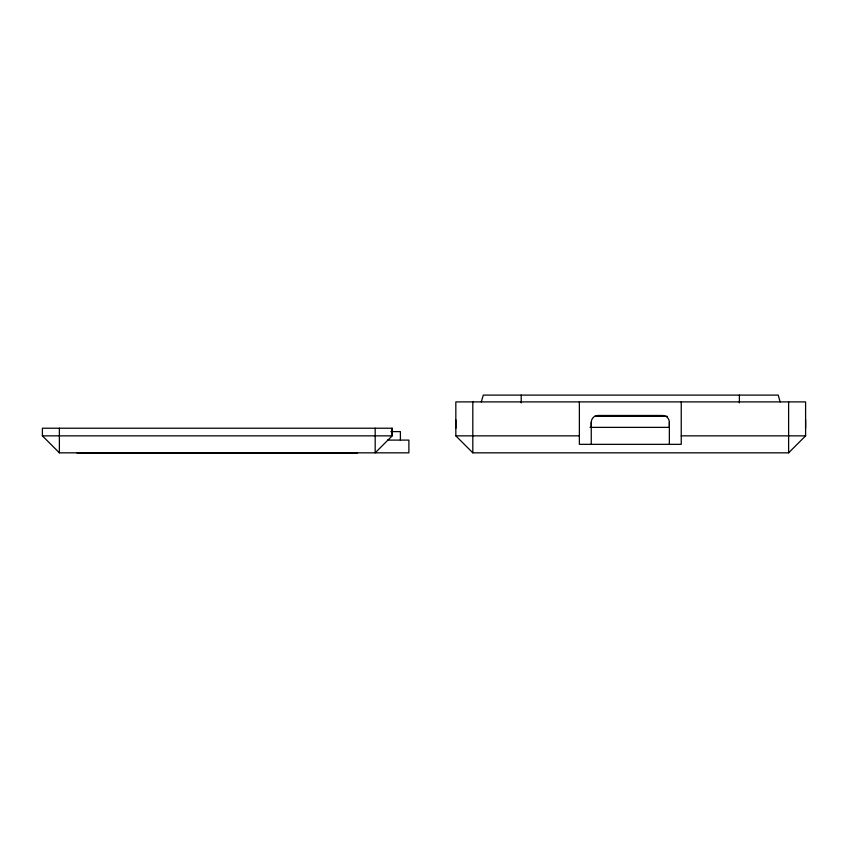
<?xml version="1.0" encoding="UTF-8"?>
<svg xmlns="http://www.w3.org/2000/svg" width="848" height="848" viewBox="0 0 848 848"><rect width="100%" height="100%" fill="white"/><g stroke="black" fill="none" stroke-linecap="round" stroke-linejoin="round"><path stroke-width="1.27" d="M387.472 440.101L408.884 440.101L408.884 452.832L59.381 452.832L42.4 435.851L42.4 428.219L392.168 428.219L392.168 435.851L375.187 452.832L375.187 428.219M455.832 435.851L455.832 401.899L805.6 401.899L805.6 435.861L788.619 452.832L472.813 452.832L455.832 435.851L579.364 435.851M472.813 452.832L472.813 401.899M591.247 427.371L591.247 422.272A6.795 6.795 0 0 1 598.041 415.478L662.564 415.478A6.795 6.795 0 0 1 669.358 422.272L669.358 444.341M669.358 422.272L669.358 427.371L589.975 427.371M739.392 402.885L739.392 395.104M805.6 428.219L805.6 419.728M481.314 401.899L483.275 395.104L778.21 395.104L780.139 401.899M594.596 416.326L667.355 416.326M390.854 431.611L400.394 431.611L400.394 440.101M42.4 435.851L392.168 435.851L392.168 428.219M681.241 435.851L805.6 435.851M76.977 452.896L357.559 452.896M788.619 401.899L788.619 452.832M681.241 401.899L681.241 444.341L579.364 444.341L579.364 401.899M591.247 422.272L591.247 444.341M521.213 395.104L521.213 402.885M455.832 419.866L455.832 428.219M59.381 428.219L59.381 452.832"/></g></svg>
